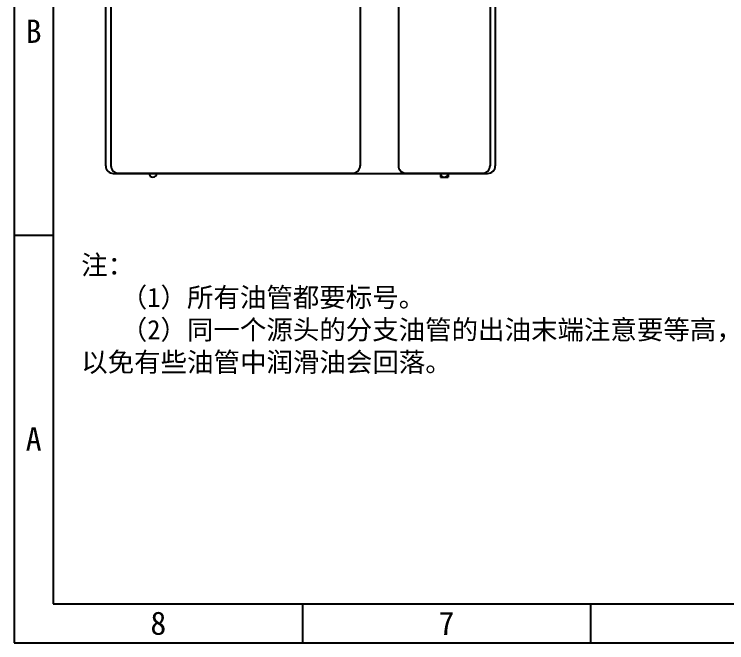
# Model space of a CAD drawing. Header units: millimetres. Extents: x 547 to 2149, y 622 to 1790.
# Drawn here: x 1199.7 to 1291.5, y 1341.3 to 1422.2 of the extents above; entities that cross this region are included whole.
import ezdxf

# ---------------------------------------------------------------- set-up
doc = ezdxf.new("R2010")
doc.units = ezdxf.units.MM
for name, color, linetype in [('仅图框使用', 7, 'Continuous'), ('元器件与线路', 7, 'Continuous'), ('文字标注特殊', 2, 'Continuous')]:
    doc.layers.add(name, color=color, linetype=linetype)
doc.styles.get("Standard").update_dxf_attribs({"font": 'txt', "bigfont": 'gbcbig.shx'})

msp = doc.modelspace()

# ---------------------------------------------------------------- linework, layer by layer
at = {"layer": '仅图框使用'}
for p, q in [((1199.715, 1551.281), (1199.715, 1341.281)), ((1204.715, 1546.281), (1204.715, 1346.281)), ((1199.715, 1393.781), (1204.715, 1393.781)), ((1204.715, 1346.281), (1491.715, 1346.281)), ((1236.84, 1346.281), (1236.84, 1341.281)), ((1273.965, 1346.281), (1273.965, 1341.281)), ((1199.715, 1341.281), (1496.715, 1341.281))]:
    msp.add_line(p, q, dxfattribs=at)
at = {"layer": '元器件与线路'}
for p, q in [((1244.285, 1439.194), (1244.285, 1402.697)), ((1249.203, 1439.194), (1249.203, 1402.697)), ((1211.493, 1402.697), (1211.493, 1437.476)), ((1212.163, 1437.476), (1212.163, 1402.697)), ((1261.017, 1437.476), (1261.017, 1402.697)), ((1261.687, 1437.476), (1261.687, 1402.697)), ((1211.493, 1402.697), (1211.493, 1402.697)), ((1212.477, 1401.714), (1260.704, 1401.714)), ((1213.147, 1401.74), (1243.306, 1401.74)), ((1250.186, 1401.74), (1260.046, 1401.74)), ((1250.186, 1401.714), (1260.034, 1401.714)), ((1254.618, 1401.714), (1254.618, 1401.222)), ((1254.618, 1401.714), (1255.602, 1401.714)), ((1255.602, 1401.714), (1255.602, 1401.222)), ((1254.618, 1401.222), (1255.602, 1401.222))]:
    msp.add_line(p, q, dxfattribs=at)
for centre, radius, start, end in [((1212.477, 1402.697), 0.984, 180, 270), ((1213.147, 1402.723), 0.984, 180, 270), ((1243.301, 1402.723), 0.984, 270, 360), ((1250.186, 1402.723), 0.984, 180, 270), ((1260.034, 1402.723), 0.984, 270, 360), ((1260.704, 1402.697), 0.984, 270, 0), ((1217.577, 1401.714), 0.492, 180, 360), ((1255.11, 1401.714), 0.492, 180, 360)]:
    msp.add_arc(centre, radius, start, end, dxfattribs=at)

# ---------------------------------------------------------------- texts
at = {"layer": '仅图框使用', "char_height": 3, "attachment_point": 5}
for s, insert, width in [('{\\fSimSun|b0|i0|c134|p2;B}', (1202.215, 1420.031), 5), ('{\\fSimSun|b0|i0|c134|p2;A}', (1202.215, 1367.531), 5), ('{\\fSimSun|b0|i0|c134|p2;8}', (1218.277, 1343.781), 37.125), ('{\\fSimSun|b0|i0|c134|p2;7}', (1255.402, 1343.781), 37.125)]:
    msp.add_mtext(s, dxfattribs=dict(at, insert=insert, width=width))
at = {"layer": '文字标注特殊', "insert": (1208.339, 1391.181), "char_height": 2.5, "width": 85.04303, "attachment_point": 1}
msp.add_mtext('{\\fSimSun|b0|i0|c134|p2;注：\\P   （1）所有油管都要标号。\\P   （2）同一个源头的分支油管的出油末端注意要等高，以免有些油管中润滑油会回落。}', dxfattribs=at)

doc.saveas('drawing.dxf')
